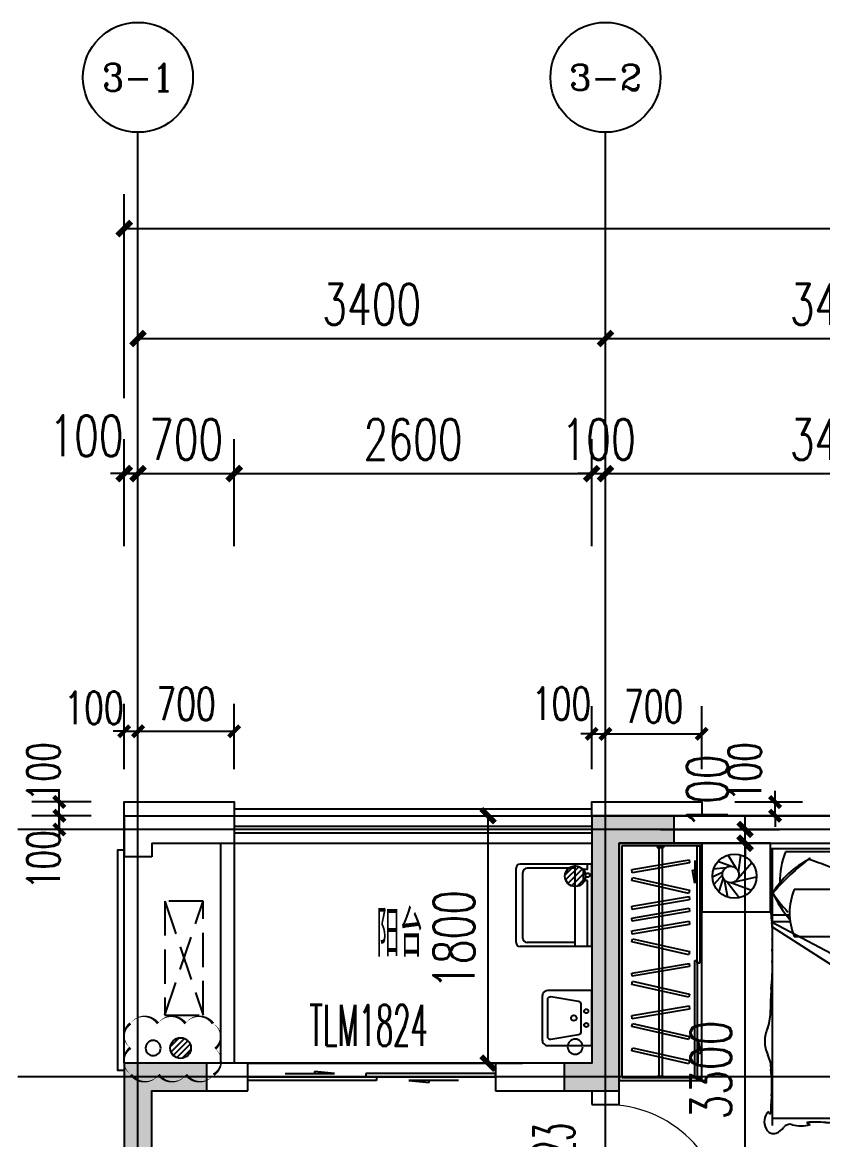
# Model space of a CAD drawing. Extents: x -129588 to 17450, y 1144 to 109436.
# Drawn here: x -44955 to -39134, y 34342 to 42469 of the extents above; entities that cross this region are included whole.
import ezdxf
from ezdxf.enums import TextEntityAlignment as Align

# ---------------------------------------------------------------- set-up
doc = ezdxf.new("R2010")
doc.units = 0
doc.header["$LTSCALE"] = 1000
doc.header["$MEASUREMENT"] = 0
doc.linetypes.add('DASH', pattern=[0.35, 0.25, -0.1])
for name, color, linetype, plot in [('_S-PS(排水管)', 255, 'Continuous', False), ('A-area(算全面积)', 21, 'Continuous', False), ('A-area(算半面积)', 23, 'Continuous', False), ('A-FUR', 8, 'Continuous', False), ('Q20160530修改', 20, 'Continuous', False)]:
    doc.layers.add(name, color=color, linetype=linetype, plot=plot)
for name, color, linetype in [('_S-空调立管', 7, 'Continuous'), ('A-Lvtry', 5, 'Continuous'), ('A-外装饰线脚', 7, 'Continuous'), ('A-空调室外机', 5, 'DASH'), ('A-第三道尺寸线', 105, 'Continuous'), ('A-线脚看线', 9, 'Continuous'), ('AE-FLOR', 151, 'Continuous'), ('AXIS', 3, 'Continuous'), ('AXIS_TEXT', 7, 'Continuous'), ('DOTE', 16, 'Continuous'), ('NL', 5, 'Continuous'), ('PUB_HATCH', 8, 'Continuous'), ('PUB_TEXT', 7, 'Continuous'), ('WALL', 2, 'Continuous'), ('WINDOW', 4, 'Continuous'), ('WINDOW_TEXT', 7, 'Continuous'), ('剪力墙', 6, 'Continuous'), ('栏杆', 142, 'Continuous')]:
    doc.layers.add(name, color=color, linetype=linetype)
doc.layers.add('A-第四道尺寸线(线脚尺寸)', color=105, linetype='Continuous', lineweight=5)
doc.styles.add('_TCH_AXIS', font='COMPLEX', dxfattribs={"bigfont": 'GBCBIG'})
doc.styles.add('_TCH_DIM_T3', font='SIMPLEX.shx', dxfattribs={"width": 0.705882, "bigfont": 'GBCBIG.shx'})
doc.styles.add('_TCH_WINDOW', font='SIMPLEX.shx', dxfattribs={"width": 0.7, "height": 3.5, "bigfont": 'GBCBIG.shx'})
doc.styles.add('COMPLEX', font='COMPLEX')
doc.styles.get("Standard").update_dxf_attribs({"font": 'gbenor.shx', "width": 0.7, "bigfont": 'gbcbig.shx'})
doc.dimstyles.new('_TCH_ARCH&&100', dxfattribs={"dimtxt": 297.5, "dimasz": 100, "dimexe": 250, "dimexo": 300, "dimgap": 100, "dimtad": 1, "dimdec": 0, "dimzin": 0, "dimdsep": 46, "dimtxsty": '_TCH_DIM_T3', "dimblk": 'ARCHTICK', "dimcen": 0.09, "dimclrt": 7, "dimazin": 2, "dimtfac": 1, "dimtdec": 0, "dimtix": 1, "dimtmove": 2, "dimatfit": 3, "dimfxl": 0, "dimtolj": 1, "dimtzin": 0, "dimarcsym": 0})
doc.dimstyles.new('_TCH_ARCH&&80', dxfattribs={"dimtxt": 238, "dimasz": 80, "dimexe": 200, "dimexo": 240, "dimgap": 80, "dimtad": 1, "dimdec": 0, "dimzin": 0, "dimdsep": 46, "dimtxsty": '_TCH_DIM_T3', "dimblk": 'ARCHTICK', "dimcen": 0.09, "dimclrt": 7, "dimazin": 2, "dimtfac": 1, "dimtdec": 0, "dimtix": 1, "dimtmove": 2, "dimatfit": 3, "dimfxl": 0, "dimtolj": 1, "dimtzin": 0, "dimarcsym": 0})

# ---------------------------------------------------------------- blocks, each defined once
blk = doc.blocks.new('jgjlq030328')
at = {"layer": 'PUB_HATCH'}
for points in [[(-286535, 28811.9), (-286535, 29011.9), (-287135, 29011.9), (-287135, 27211.9), (-287335, 27211.9), (-287335, 27011.9), (-286935, 27011.9), (-286935, 28811.9)], [(-289935, 27211.9), (-290535, 27211.9), (-290535, 24561.9), (-290335, 24561.9), (-290335, 27011.9), (-289935, 27011.9)]]:
    blk.add_hatch(color=256, dxfattribs=at).paths.add_polyline_path(points)
at = {"layer": '剪力墙'}
for points in [[(-286535, 28811.9), (-286535, 29011.9), (-287135, 29011.9), (-287135, 27211.9), (-287335, 27211.9), (-287335, 27011.9), (-286935, 27011.9), (-286935, 28811.9)], [(-289935, 27211.9), (-290535, 27211.9), (-290535, 24561.9), (-290335, 24561.9), (-290335, 27011.9), (-289935, 27011.9)]]:
    blk.add_lwpolyline(points, close=True, dxfattribs=at)
blk.add_lwpolyline([(-287135, 27011.9), (-287135, 27011.9)], dxfattribs=at)
blk = doc.blocks.new('zhouxianssceng0329')
at = {"layer": 'DOTE'}
for p, q in [((-44113.7, 132089.9), (-44113.7, 156469.4)), ((-40713.7, 132089.9), (-40713.7, 156469.4)), ((-33913.7, 155398.2), (-44988.6, 155398.2)), ((-33913.7, 153598.2), (-44988.6, 153598.2))]:
    blk.add_line(p, q, dxfattribs=at)
blk = doc.blocks.new('ktswaj')
at = {"linetype": 'DASH'}
blk.add_lwpolyline([(15990.1, 179082.6), (15990.1, 178253.3), (16268.4, 178253.3), (16268.4, 179082.6)], close=True, dxfattribs=at)
for points in [[(15990.1, 179082.6), (16268.4, 178253.3)], [(15990.1, 178253.3), (16268.4, 179082.6)]]:
    blk.add_lwpolyline(points, dxfattribs=at)
blk = doc.blocks.new('床-次')
for p, q in [((0, 1250), (-500, 1250)), ((-500, 1250), (-500, 750)), ((0, 750), (0, 1250)), ((-230.3, 1099.5), (-298, 1160.7)), ((-211.2, 1097.1), (-246.7, 1171.4)), ((-179.1, 1074.2), (-189.7, 1163.7)), ((-281.6, 1064.1), (-395.4, 976.5)), ((-264.8, 1087), (-391.3, 1061.6)), ((-251.5, 1094.8), (-351.2, 1125.9)), ((-168.5, 1032.8), (-133.7, 1131.8)), ((-287.6, 1032.1), (-341.4, 888.3)), ((-279.8, 1009.2), (-244.4, 851.5)), ((-253.8, 985.3), (-140.1, 886)), ((-212.8, 981.5), (-86.3, 964.7)), ((-185.3, 997.5), (-85.7, 1056.5)), ((-40, 738.5), (-2054.4, 738.5)), ((-40, 738.5), (-2054.4, 738.5)), ((-1999.7, 738.5), (-1999.7, -801.2)), ((-608.2, 738.5), (-1552.4, -732.5)), ((-575.1, 738.5), (-1363.6, -758.2)), ((-570.6, 738.5), (-570.6, 606)), ((-519.8, 738.5), (-519.8, 615.5)), ((-500, 750), (0, 750)), ((-40, -750), (-40, 750)), ((-40, 750), (0, 750)), ((0, 750), (0, -750)), ((-678.3, 577.3), (-678.3, -578.2)), ((-336.3, -578.2), (-336.3, 577.3)), ((-63, -675.7), (-63, 640.9)), ((-570.6, -590.9), (-570.6, -758.2)), ((-519.8, -600.4), (-519.8, -758.2)), ((-473.4, -610.8), (-473.4, -675.7)), ((-40, -711.5), (-2054.4, -711.5)), ((-40, -715.5), (-2054.4, -715.5)), ((0, -750), (-500, -750)), ((-500, -750), (-500, -1250)), ((0, -750), (-40, -750)), ((0, -1250), (0, -750)), ((-251.5, -905.2), (-351.2, -874.1)), ((-230.3, -900.5), (-298, -839.3)), ((-211.2, -902.9), (-246.7, -828.6)), ((-179.1, -925.8), (-189.7, -836.3)), ((-168.5, -967.2), (-133.7, -868.2)), ((-281.6, -935.9), (-395.4, -1023.5)), ((-264.8, -913), (-391.3, -938.4)), ((-287.6, -967.9), (-341.4, -1111.7)), ((-185.3, -1002.5), (-85.7, -943.5)), ((-279.8, -990.8), (-244.4, -1148.5)), ((-253.8, -1014.7), (-140.1, -1114)), ((-212.8, -1018.5), (-86.3, -1035.3)), ((-500, -1250), (0, -1250))]:
    blk.add_line(p, q)
for centre, radius in [((-239.3, 1011.5), 160), ((-228.1, 1039.5), 60), ((-239.3, -988.5), 160), ((-228.1, -960.5), 60)]:
    blk.add_circle(centre, radius)
for centre, radius, start, end in [((-2050.6, 726), 61.8, 114.65516, 197.05817), ((-2025.4, 689.2), 106, 45.78413, 118.72126), ((-1950.6, 749.2), 16, 93.39574, 183.44183), ((-1965.7, -466.9), 1215.2, 83.96781, 90.04075), ((-1770.2, 1899.8), 1160.2, 266.64954, 276.11997), ((-1636.1, 955.2), 209.3, 267.15615, 297.45765), ((-1447.1, 581), 209.9, 87.96316, 116.12762), ((-1430.8, 599), 192, 63.04698, 92.64916), ((-1225.8, 1105.3), 355.3, 250.60635, 272.32801), ((-1221.3, -1525.3), 2275.6, 85.96877, 89.74947), ((-909.2, 2045.3), 1309.4, 263.33019, 272.35813), ((-778.2, -773.7), 1512.6, 87.0776, 92.9224), ((-655.9, 1541.2), 805.5, 266.782, 275.59148), ((-480.7, 163.8), 583.8, 86.03666, 99.53314), ((-58.4, 47), 749.3, 113.83469, 131.46224), ((532.5, -530), 1548.8, 124.57489, 131.88808), ((-774.9, -20652.4), 21401.2, 88.49238, 89.10433), ((-1546.8, -636.7), 1810.6, 37.31306, 49.42063), ((-689.8, 185.7), 637.9, 26.40883, 59.00025), ((-160, -2198.1), 2939.9, 87.66163, 91.01156), ((-1983, 763.6), 138.4, 203.70607, 231.95597), ((-2098.3, 610.2), 53.6, 340.23108, 55.86441), ((-268.2, 142.5), 539, 67.62117, 92.10241), ((-1819.9, 531), 236, 164.99871, 197.18078), ((-507.3, 161.9), 449.1, 67.62117, 112.37883), ((-2002.9, 452.2), 43.4, 129.07345, 167.94605), ((-2962.5, 430.3), 933.9, 354.95264, 3.41649), ((-2185.6, 1136.9), 2172.2, 328.3558, 342.10444), ((5743.4, 272.5), 7776, 179.44258, 181.07566), ((-1219.9, 79.3), 812.7, 176.67233, 181.72422), ((-9950.5, -199.5), 7922.3, 358.6733, 1.8401), ((-7673.2, -3224.4), 8087.9, 20.45865, 24.04845), ((-2329.2, -362.3), 299.6, 341.30518, 356.04213), ((-1523.8, 732.7), 1810.6, 309.96455, 322.68694), ((-666.8, -113.7), 637.9, 300.99975, 333.59117), ((-1819.9, -528), 236, 162.81922, 195.00129), ((-2098.3, -607.2), 53.6, 304.13559, 19.76892), ((-507.3, -162.9), 449.1, 247.62117, 292.37883), ((-35.4, 25), 749.3, 237.46377, 246.16531), ((555.5, 626), 1548.8, 231.63721, 235.42511), ((-2050.6, -723), 61.8, 162.94183, 245.34484), ((-1983, -760.6), 138.4, 128.04403, 156.29393), ((-268.2, -177.3), 539, 247.62117, 292.37883), ((-2025.4, -686.2), 106, 241.27874, 314.21587), ((-1950.6, -746.2), 16, 176.55817, 266.60426), ((-1965.7, 469.9), 1215.2, 269.95925, 276.03219), ((-1770.2, -1896.8), 1160.2, 83.88003, 93.35046), ((-1636.1, -952.2), 209.3, 62.54235, 92.84385), ((-1447.1, -578), 209.9, 243.87238, 272.03684), ((-1430.8, -596), 192, 267.35084, 296.95302), ((-1225.8, -1102.3), 355.3, 87.67199, 109.39365), ((-1221.3, 1528.3), 2275.6, 270.25053, 274.03123), ((-909.2, -2042.3), 1309.4, 87.64187, 96.66981), ((-778.2, 776.7), 1512.6, 267.0776, 272.9224), ((-655.9, -1538.2), 805.5, 84.40852, 93.218), ((-480.7, -160.8), 583.8, 260.46686, 273.96334), ((-774.9, 20655.4), 21401.2, 270.89567, 271.50762), ((-160, 2201.1), 2939.9, 268.98844, 272.33837)]:
    blk.add_arc(centre, radius, start, end)
at = {"text_generation_flag": 4, "width": 0.8, "flags": 9}
for tag, p in [('XSIZE', (-239.3, 1011.5)), ('YSIZE', (-239.3, 1011.5)), ('XSIZE', (-239.3, -988.5)), ('YSIZE', (-239.3, -988.5))]:
    blk.add_attdef(tag, p, '', height=0.5, rotation=180, dxfattribs=at)
blk = doc.blocks.new('u5g')
at = {"color": 8, "linetype": 'DASH', "ltscale": 20}
for p, q in [((10502.8, 151826.4), (10512.8, 151826.4)), ((10512.8, 151826.4), (10512.8, 151776.4)), ((12187.8, 151826.4), (12177.7, 151826.4)), ((12177.7, 151826.4), (12177.7, 151776.4)), ((10502.8, 151776.4), (10512.8, 151776.4)), ((12177.7, 151813.9), (10512.8, 151813.9)), ((12177.7, 151788.9), (10512.8, 151788.9)), ((12187.8, 151776.4), (12177.7, 151776.4))]:
    blk.add_line(p, q, dxfattribs=at)
at = {"color": 8, "ltscale": 20}
for p, q in [((10607.7, 151503.4), (10772.9, 151503.4)), ((10772.9, 151503.4), (10677.8, 151484.5)), ((10677.8, 151484.5), (10677.8, 151503.4)), ((11917.6, 151531.4), (12012.7, 151550.3)), ((12082.8, 151531.4), (11917.6, 151531.4)), ((12012.7, 151550.3), (12012.7, 151531.4))]:
    blk.add_line(p, q, dxfattribs=at)
at = {"linetype": 'DASH', "ltscale": 20}
for points in [[(12207.8, 152126.4), (10482.8, 152126.4), (10482.8, 151476.4), (12207.8, 151476.4)], [(10502.8, 151531.4), (11355.3, 151531.4), (11355.3, 151511.4), (10502.8, 151511.4)], [(11335.3, 151511.4), (12187.8, 151511.4), (12187.8, 151491.4), (11335.3, 151491.4)]]:
    blk.add_lwpolyline(points, close=True, dxfattribs=at)
blk.add_lwpolyline([(12187.8, 151476.4), (12187.8, 152106.4), (10502.8, 152106.4), (10502.8, 151476.4)], dxfattribs=at)
at = {"color": 8, "linetype": 'DASH', "ltscale": 20}
for points in [[(10603.3, 151578.7), (10696.8, 152026.6), (10719.8, 152021.8), (10626.3, 151573.9)], [(10780.1, 151578.7), (10873.6, 152026.6), (10896.6, 152021.8), (10803.1, 151573.9)], [(11001.3, 151572.3), (10930.5, 152024.3), (10953.7, 152028), (11024.5, 151576)], [(11087.5, 151578.7), (11181, 152026.6), (11204, 152021.8), (11110.4, 151573.9)], [(11310.5, 151572.3), (11239.7, 152024.3), (11262.9, 152028), (11333.7, 151576)], [(11396.6, 151578.7), (11490.1, 152026.6), (11513.1, 152021.8), (11419.6, 151573.9)], [(11617.8, 151572.3), (11547, 152024.3), (11570.2, 152028), (11641, 151576)], [(11711, 151572.3), (11640.2, 152024.3), (11663.4, 152028), (11734.2, 151576)], [(11796.6, 151572.3), (11725.8, 152024.3), (11749, 152028), (11819.8, 151576)], [(11842.7, 151578.7), (11936.3, 152026.6), (11959.3, 152021.8), (11865.7, 151573.9)], [(12064, 151572.3), (11993.2, 152024.3), (12016.4, 152028), (12087.2, 151576)]]:
    blk.add_lwpolyline(points, close=True, dxfattribs=at)
blk = doc.blocks.new('__附着_A10-SGT-95户型_TEN24QEP_设计区$0$A-Toilet-9')
for p, q in [((-300, 0), (-300, 520)), ((-270, 550), (270, 550)), ((-240, 500), (240, 500)), ((300, 0), (300, 520)), ((-270, 120), (-270, 470)), ((270, 120), (270, 470)), ((-300, 120), (300, 120)), ((-300, 30), (180, 30)), ((-300, 0), (300, 0)), ((180, 60), (260, 60)), ((180, 30), (180, 60)), ((260, 30), (260, 60)), ((260, 30), (300, 30))]:
    blk.add_line(p, q)
blk.add_circle((220, 30), 15)
for centre, start, end in [((-270, 520), 90, 180), ((-240, 470), 90, 180), ((240, 470), 0, 90), ((270, 520), 0, 90)]:
    blk.add_arc(centre, 30, start, end)
blk = doc.blocks.new('__附着_A10-SGT-95户型_TEN24QEP_设计区$0$A-Kitchen-9')
at = {"ltscale": 0.6}
blk.add_line((400, -320), (400, 0), dxfattribs=at)
blk.add_lwpolyline([(400, 0), (0, 0), (0, -320, 0.414214), (40, -360), (360, -360, 0.414214), (400, -320)], format="xyb", dxfattribs=at)
blk.add_lwpolyline([(400, 0), (0, 0), (0, -320, 0.414214), (40, -360), (360, -360, 0.414214), (400, -320)], format="xyb", dxfattribs=at)
blk.add_lwpolyline([(322.8, -96.7), (356.1, -296.7, -0.463455), (336.4, -320), (63.6, -320, -0.463455), (43.9, -296.7), (77.2, -96.7, -0.366629), (96.9, -80), (303.1, -80, -0.366629)], format="xyb", close=True, dxfattribs=at)
blk.add_lwpolyline([(322.8, -96.7), (356.1, -296.7, -0.463455), (336.4, -320), (63.6, -320, -0.463455), (43.9, -296.7), (77.2, -96.7, -0.366629), (96.9, -80), (303.1, -80, -0.366629)], format="xyb", close=True, dxfattribs=at)
for centre, radius in [((150, -40), 15), ((250, -40), 15), ((200, -130), 20)]:
    blk.add_circle(centre, radius, dxfattribs=at)
blk = doc.blocks.new('$DorLib2D$00000131')
at = {"color": 0, "linetype": 'Continuous'}
for p, q in [((0.15, 0.125), (0.2319, 0.1973)), ((0.2319, 0.1973), (0.2319, 0.125)), ((-0.5, 0.125), (-0.5, 0)), ((0.0192, 0.125), (-0.5, 0.125)), ((0.0192, 0), (0.0192, 0.125)), ((0.35, 0.125), (0.15, 0.125)), ((-0.5, 0), (0.0192, 0)), ((-0.024, 0), (0.5, 0)), ((-0.024, -0.125), (-0.024, 0)), ((0.5, 0), (0.5, -0.125)), ((-0.35, -0.125), (-0.15, -0.125)), ((-0.2319, -0.1973), (-0.2319, -0.125)), ((-0.15, -0.125), (-0.2319, -0.1973)), ((0.5, -0.125), (-0.024, -0.125))]:
    blk.add_line(p, q, dxfattribs=at)
blk = doc.blocks.new('$DorLib2D$00000001')
for p, q in [((0.45, 0.975), (0.5, 0.975)), ((0.45, 0), (0.45, 0.975)), ((0.5, 0), (0.5, 0.975)), ((0.5, 0), (0.45, 0))]:
    blk.add_line(p, q)
at = {"lineweight": 13}
blk.add_arc((0.475, 0), 0.975, 91.46928, 180, dxfattribs=at)
blk = doc.blocks.new('_ArchTick')
at = {"color": 0, "linetype": 'ByBlock', "const_width": 0.4}
blk.add_lwpolyline([(-0.5, -0.5), (0.5, 0.5)], dxfattribs=at)
blk = doc.blocks.new('*D974')
at = {"layer": 'A-第三道尺寸线', "color": 0, "lineweight": -2, "transparency": 16777216}
for p, q in [((20624.5, 181434.8), (20624.5, 181534.8)), ((20009.3, 181434.8), (20874.5, 181434.8)), ((20624.5, 181334.8), (20624.5, 181434.8)), ((20009.3, 181334.8), (20874.5, 181334.8)), ((20624.5, 181334.8), (20624.5, 181234.8))]:
    blk.add_line(p, q, dxfattribs=at)
at = {"layer": 'Defpoints', "color": 0, "transparency": 16777216}
for p in [(19709.3, 181434.8), (20624.5, 181434.8), (19709.3, 181334.8)]:
    blk.add_point(p, dxfattribs=at)
at = {"layer": 'A-第三道尺寸线', "color": 0, "lineweight": -2, "transparency": 16777216, "xscale": 100, "yscale": 100, "zscale": 100}
for p, rotation in [((20624.5, 181434.8), 270), ((20624.5, 181334.8), 90)]:
    blk.add_blockref('_ArchTick', p, dxfattribs=dict(at, rotation=rotation))
at = {"layer": 'A-第三道尺寸线', "color": 7, "transparency": 16777216, "insert": (20349.5, 181709.8), "char_height": 297.5, "attachment_point": 5, "rotation": 90, "style": '_TCH_DIM_T3'}
blk.add_mtext('\\A1;100', dxfattribs=at)
blk = doc.blocks.new('*D975')
at = {"layer": 'A-第三道尺寸线', "color": 0, "lineweight": -2, "transparency": 16777216}
for p, q in [((20009.3, 181334.8), (20874.5, 181334.8)), ((20624.5, 178034.8), (20624.5, 181334.8)), ((20009.3, 178034.8), (20874.5, 178034.8))]:
    blk.add_line(p, q, dxfattribs=at)
at = {"layer": 'Defpoints', "color": 0, "transparency": 16777216}
for p in [(19709.3, 181334.8), (20624.5, 181334.8), (19709.3, 178034.8)]:
    blk.add_point(p, dxfattribs=at)
at = {"layer": 'A-第三道尺寸线', "color": 0, "lineweight": -2, "transparency": 16777216, "xscale": 100, "yscale": 100, "zscale": 100}
for p, rotation in [((20624.5, 181334.8), 90), ((20624.5, 178034.8), 270)]:
    blk.add_blockref('_ArchTick', p, dxfattribs=dict(at, rotation=rotation))
at = {"layer": 'A-第三道尺寸线', "color": 7, "transparency": 16777216, "insert": (20375.8, 179684.8), "char_height": 297.5, "attachment_point": 5, "rotation": 90, "style": '_TCH_DIM_T3'}
blk.add_mtext('\\A1;3300', dxfattribs=at)
blk = doc.blocks.new('*D985')
at = {"layer": 'A-第三道尺寸线', "color": 0, "lineweight": -2, "transparency": 16777216}
for p, q in [((18509.3, 181534.8), (19005.7, 181534.8)), ((18755.7, 179734.8), (18755.7, 181534.8)), ((18509.3, 179734.8), (19005.7, 179734.8))]:
    blk.add_line(p, q, dxfattribs=at)
at = {"layer": 'Defpoints', "color": 0, "transparency": 16777216}
for p in [(18209.3, 181534.8), (18755.7, 181534.8), (18209.3, 179734.8)]:
    blk.add_point(p, dxfattribs=at)
at = {"layer": 'A-第三道尺寸线', "color": 0, "lineweight": -2, "transparency": 16777216, "xscale": 100, "yscale": 100, "zscale": 100}
for p, rotation in [((18755.7, 181534.8), 90), ((18755.7, 179734.8), 270)]:
    blk.add_blockref('_ArchTick', p, dxfattribs=dict(at, rotation=rotation))
at = {"layer": 'A-第三道尺寸线', "color": 7, "transparency": 16777216, "insert": (18507, 180634.8), "char_height": 297.5, "attachment_point": 5, "rotation": 90, "style": '_TCH_DIM_T3'}
blk.add_mtext('\\A1;1800', dxfattribs=at)
blk = doc.blocks.new('ssxianjiao0329')
at = {"layer": 'A-外装饰线脚'}
for points in [[(-44213.7, 155498.2), (-44213.7, 155598.2), (-43413.7, 155598.2), (-43413.7, 155498.2)], [(-40813.7, 155498.2), (-40813.7, 155598.2), (-40013.7, 155598.2), (-40013.7, 155498.2)]]:
    blk.add_lwpolyline(points, dxfattribs=at)
at = {"layer": 'A-线脚看线'}
for points in [[(-43413.7, 155548.2), (-40813.7, 155548.2)], [(-44213.7, 155248.2), (-44263.7, 155248.2), (-44263.7, 153648.2), (-44213.7, 153648.2)]]:
    blk.add_lwpolyline(points, dxfattribs=at)
blk = doc.blocks.new('*D1652')
at = {"layer": 'A-第四道尺寸线(线脚尺寸)', "color": 0, "lineweight": -2, "transparency": 16777216}
for p, q in [((-44213.7, 37038.2), (-44213.7, 37512.8)), ((-44113.7, 37038.2), (-44113.7, 37512.8)), ((-44213.7, 37312.8), (-44293.7, 37312.8)), ((-44213.7, 37312.8), (-44113.7, 37312.8)), ((-44113.7, 37312.8), (-44033.7, 37312.8))]:
    blk.add_line(p, q, dxfattribs=at)
at = {"layer": 'Defpoints', "color": 0, "transparency": 16777216}
for p in [(-44113.7, 37312.8), (-44213.7, 36798.2), (-44113.7, 36798.2)]:
    blk.add_point(p, dxfattribs=at)
at = {"layer": 'A-第四道尺寸线(线脚尺寸)', "color": 0, "lineweight": -2, "transparency": 16777216, "xscale": 80, "yscale": 80, "zscale": 80}
blk.add_blockref('_ArchTick', (-44213.7, 37312.8), dxfattribs=at)
at = {"layer": 'A-第四道尺寸线(线脚尺寸)', "color": 0, "lineweight": -2, "transparency": 16777216, "xscale": 80, "yscale": 80, "zscale": 80, "rotation": 180}
blk.add_blockref('_ArchTick', (-44113.7, 37312.8), dxfattribs=at)
at = {"layer": 'A-第四道尺寸线(线脚尺寸)', "color": 7, "transparency": 16777216, "insert": (-44433.7, 37482.9), "char_height": 238, "attachment_point": 5, "style": '_TCH_DIM_T3'}
blk.add_mtext('\\A1;100', dxfattribs=at)
blk = doc.blocks.new('*D1653')
at = {"layer": 'A-第四道尺寸线(线脚尺寸)', "color": 0, "lineweight": -2, "transparency": 16777216}
for p, q in [((-44113.7, 37038.2), (-44113.7, 37512.8)), ((-43413.7, 37038.2), (-43413.7, 37512.8)), ((-44113.7, 37312.8), (-43413.7, 37312.8))]:
    blk.add_line(p, q, dxfattribs=at)
at = {"layer": 'Defpoints', "color": 0, "transparency": 16777216}
for p in [(-43413.7, 37312.8), (-44113.7, 36798.2), (-43413.7, 36798.2)]:
    blk.add_point(p, dxfattribs=at)
at = {"layer": 'A-第四道尺寸线(线脚尺寸)', "color": 0, "lineweight": -2, "transparency": 16777216, "xscale": 80, "yscale": 80, "zscale": 80, "rotation": 180}
blk.add_blockref('_ArchTick', (-44113.7, 37312.8), dxfattribs=at)
at = {"layer": 'A-第四道尺寸线(线脚尺寸)', "color": 0, "lineweight": -2, "transparency": 16777216, "xscale": 80, "yscale": 80, "zscale": 80}
blk.add_blockref('_ArchTick', (-43413.7, 37312.8), dxfattribs=at)
at = {"layer": 'A-第四道尺寸线(线脚尺寸)', "color": 7, "transparency": 16777216, "insert": (-43763.7, 37511.8), "char_height": 238, "attachment_point": 5, "style": '_TCH_DIM_T3'}
blk.add_mtext('\\A1;700', dxfattribs=at)
blk = doc.blocks.new('*D1654')
at = {"layer": 'A-第四道尺寸线(线脚尺寸)', "color": 0, "lineweight": -2, "transparency": 16777216}
for p, q in [((-44686, 36798.2), (-44686, 36878.2)), ((-44453.7, 36798.2), (-44886, 36798.2)), ((-44686, 36698.2), (-44686, 36798.2)), ((-44453.7, 36698.2), (-44886, 36698.2)), ((-44686, 36698.2), (-44686, 36618.2))]:
    blk.add_line(p, q, dxfattribs=at)
at = {"layer": 'Defpoints', "color": 0, "transparency": 16777216}
for p in [(-44686, 36798.2), (-44213.7, 36798.2), (-44213.7, 36698.2)]:
    blk.add_point(p, dxfattribs=at)
at = {"layer": 'A-第四道尺寸线(线脚尺寸)', "color": 0, "lineweight": -2, "transparency": 16777216, "xscale": 80, "yscale": 80, "zscale": 80}
for p, rotation in [((-44686, 36798.2), 270), ((-44686, 36698.2), 90)]:
    blk.add_blockref('_ArchTick', p, dxfattribs=dict(at, rotation=rotation))
at = {"layer": 'A-第四道尺寸线(线脚尺寸)', "color": 7, "transparency": 16777216, "insert": (-44801.9, 37018.2), "char_height": 238, "attachment_point": 5, "rotation": 90, "style": '_TCH_DIM_T3'}
blk.add_mtext('\\A1;100', dxfattribs=at)
blk = doc.blocks.new('*D1655')
at = {"layer": 'A-第四道尺寸线(线脚尺寸)', "color": 0, "lineweight": -2, "transparency": 16777216}
for p, q in [((-44686, 36698.2), (-44686, 36778.2)), ((-44453.7, 36698.2), (-44886, 36698.2)), ((-44686, 36598.2), (-44686, 36698.2)), ((-44453.7, 36598.2), (-44886, 36598.2)), ((-44686, 36598.2), (-44686, 36518.2))]:
    blk.add_line(p, q, dxfattribs=at)
at = {"layer": 'Defpoints', "color": 0, "transparency": 16777216}
for p in [(-44686, 36698.2), (-44213.7, 36698.2), (-44213.7, 36598.2)]:
    blk.add_point(p, dxfattribs=at)
at = {"layer": 'A-第四道尺寸线(线脚尺寸)', "color": 0, "lineweight": -2, "transparency": 16777216, "xscale": 80, "yscale": 80, "zscale": 80}
for p, rotation in [((-44686, 36698.2), 270), ((-44686, 36598.2), 90)]:
    blk.add_blockref('_ArchTick', p, dxfattribs=dict(at, rotation=rotation))
at = {"layer": 'A-第四道尺寸线(线脚尺寸)', "color": 7, "transparency": 16777216, "insert": (-44801.9, 36378.2), "char_height": 238, "attachment_point": 5, "rotation": 90, "style": '_TCH_DIM_T3'}
blk.add_mtext('\\A1;100', dxfattribs=at)
blk = doc.blocks.new('*D1656')
at = {"layer": 'A-第四道尺寸线(线脚尺寸)', "color": 0, "lineweight": -2, "transparency": 16777216}
for p, q in [((-40813.7, 37038.2), (-40813.7, 37494.1)), ((-40713.7, 37038.2), (-40713.7, 37494.1)), ((-40813.7, 37294.1), (-40893.7, 37294.1)), ((-40813.7, 37294.1), (-40713.7, 37294.1)), ((-40713.7, 37294.1), (-40633.7, 37294.1))]:
    blk.add_line(p, q, dxfattribs=at)
at = {"layer": 'Defpoints', "color": 0, "transparency": 16777216}
for p in [(-40713.7, 37294.1), (-40813.7, 36798.2), (-40713.7, 36798.2)]:
    blk.add_point(p, dxfattribs=at)
at = {"layer": 'A-第四道尺寸线(线脚尺寸)', "color": 0, "lineweight": -2, "transparency": 16777216, "xscale": 80, "yscale": 80, "zscale": 80}
blk.add_blockref('_ArchTick', (-40813.7, 37294.1), dxfattribs=at)
at = {"layer": 'A-第四道尺寸线(线脚尺寸)', "color": 0, "lineweight": -2, "transparency": 16777216, "xscale": 80, "yscale": 80, "zscale": 80, "rotation": 180}
blk.add_blockref('_ArchTick', (-40713.7, 37294.1), dxfattribs=at)
at = {"layer": 'A-第四道尺寸线(线脚尺寸)', "color": 7, "transparency": 16777216, "insert": (-41033.7, 37514.1), "char_height": 238, "attachment_point": 5, "style": '_TCH_DIM_T3'}
blk.add_mtext('\\A1;100', dxfattribs=at)
blk = doc.blocks.new('*D1657')
at = {"layer": 'A-第四道尺寸线(线脚尺寸)', "color": 0, "lineweight": -2, "transparency": 16777216}
for p, q in [((-40713.7, 37038.2), (-40713.7, 37494.1)), ((-40013.7, 37038.2), (-40013.7, 37494.1)), ((-40713.7, 37294.1), (-40013.7, 37294.1))]:
    blk.add_line(p, q, dxfattribs=at)
at = {"layer": 'Defpoints', "color": 0, "transparency": 16777216}
for p in [(-40013.7, 37294.1), (-40713.7, 36798.2), (-40013.7, 36798.2)]:
    blk.add_point(p, dxfattribs=at)
at = {"layer": 'A-第四道尺寸线(线脚尺寸)', "color": 0, "lineweight": -2, "transparency": 16777216, "xscale": 80, "yscale": 80, "zscale": 80, "rotation": 180}
blk.add_blockref('_ArchTick', (-40713.7, 37294.1), dxfattribs=at)
at = {"layer": 'A-第四道尺寸线(线脚尺寸)', "color": 0, "lineweight": -2, "transparency": 16777216, "xscale": 80, "yscale": 80, "zscale": 80}
blk.add_blockref('_ArchTick', (-40013.7, 37294.1), dxfattribs=at)
at = {"layer": 'A-第四道尺寸线(线脚尺寸)', "color": 7, "transparency": 16777216, "insert": (-40363.7, 37493.1), "char_height": 238, "attachment_point": 5, "style": '_TCH_DIM_T3'}
blk.add_mtext('\\A1;700', dxfattribs=at)
blk = doc.blocks.new('*D1658')
at = {"layer": 'A-第四道尺寸线(线脚尺寸)', "color": 0, "lineweight": -2, "transparency": 16777216}
for p, q in [((-39480.6, 36798.2), (-39480.6, 36878.2)), ((-39773.7, 36798.2), (-39280.6, 36798.2)), ((-39480.6, 36698.2), (-39480.6, 36798.2)), ((-39773.7, 36698.2), (-39280.6, 36698.2)), ((-39480.6, 36698.2), (-39480.6, 36618.2))]:
    blk.add_line(p, q, dxfattribs=at)
at = {"layer": 'Defpoints', "color": 0, "transparency": 16777216}
for p in [(-40013.7, 36798.2), (-39480.6, 36798.2), (-40013.7, 36698.2)]:
    blk.add_point(p, dxfattribs=at)
at = {"layer": 'A-第四道尺寸线(线脚尺寸)', "color": 0, "lineweight": -2, "transparency": 16777216, "xscale": 80, "yscale": 80, "zscale": 80}
for p, rotation in [((-39480.6, 36798.2), 270), ((-39480.6, 36698.2), 90)]:
    blk.add_blockref('_ArchTick', p, dxfattribs=dict(at, rotation=rotation))
at = {"layer": 'A-第四道尺寸线(线脚尺寸)', "color": 7, "transparency": 16777216, "insert": (-39700.6, 37018.2), "char_height": 238, "attachment_point": 5, "rotation": 90, "style": '_TCH_DIM_T3'}
blk.add_mtext('\\A1;100', dxfattribs=at)
blk = doc.blocks.new('_LV13')
at = {"color": 0}
for p, q in [((-0.071, 0.495), (-0.495, 0.071)), ((0.183, 0.465), (-0.465, -0.183)), ((0.354, 0.354), (-0.354, -0.354)), ((0.465, 0.183), (-0.183, -0.465)), ((0.495, -0.071), (0.071, -0.495))]:
    blk.add_line(p, q, dxfattribs=at)
blk.add_circle((0, 0), 0.5)
blk = doc.blocks.new('1huxingshui0505')
at = {"layer": '_S-PS(排水管)'}
blk.add_lwpolyline([(-180814.1, 100440.3, 1), (-180924.1, 100440.3, 1)], format="xyb", close=True, dxfattribs=at)
at = {"layer": '_S-空调立管'}
blk.add_lwpolyline([(-183884.1, 100430.3, 1), (-183994.1, 100430.3, 1)], format="xyb", close=True, dxfattribs=at)
at = {"layer": 'NL', "ltscale": 0.5, "extrusion": (0, 0, -1), "xscale": -150, "yscale": 150, "zscale": -150}
for p in [(180869.1, 101680.3), (183739.1, 100430.3)]:
    blk.add_blockref('_LV13', p, dxfattribs=at)
blk = doc.blocks.new('*D637')
at = {"layer": 'A-第三道尺寸线', "color": 0, "lineweight": -2, "transparency": 16777216}
for p, q in [((-44213.7, 38659.4), (-44213.7, 39436.6)), ((-44113.7, 38659.4), (-44113.7, 39436.6)), ((-44213.7, 39186.6), (-44313.7, 39186.6)), ((-44213.7, 39186.6), (-44113.7, 39186.6)), ((-44113.7, 39186.6), (-44013.7, 39186.6))]:
    blk.add_line(p, q, dxfattribs=at)
at = {"layer": 'Defpoints', "color": 0, "transparency": 16777216}
for p in [(-44113.7, 39186.6), (-44213.7, 38359.4), (-44113.7, 38359.4)]:
    blk.add_point(p, dxfattribs=at)
at = {"layer": 'A-第三道尺寸线', "color": 0, "lineweight": -2, "transparency": 16777216, "xscale": 100, "yscale": 100, "zscale": 100}
blk.add_blockref('_ArchTick', (-44213.7, 39186.6), dxfattribs=at)
at = {"layer": 'A-第三道尺寸线', "color": 0, "lineweight": -2, "transparency": 16777216, "xscale": 100, "yscale": 100, "zscale": 100, "rotation": 180}
blk.add_blockref('_ArchTick', (-44113.7, 39186.6), dxfattribs=at)
at = {"layer": 'A-第三道尺寸线', "color": 7, "transparency": 16777216, "insert": (-44488.7, 39461.6), "char_height": 297.5, "attachment_point": 5, "style": '_TCH_DIM_T3'}
blk.add_mtext('\\A1;100', dxfattribs=at)
blk = doc.blocks.new('*D638')
at = {"layer": 'A-第三道尺寸线', "color": 0, "lineweight": -2, "transparency": 16777216}
for p, q in [((-44113.7, 38659.4), (-44113.7, 39436.6)), ((-43413.7, 38659.4), (-43413.7, 39436.6)), ((-44113.7, 39186.6), (-44213.7, 39186.6)), ((-44113.7, 39186.6), (-43413.7, 39186.6)), ((-43413.7, 39186.6), (-43313.7, 39186.6))]:
    blk.add_line(p, q, dxfattribs=at)
at = {"layer": 'Defpoints', "color": 0, "transparency": 16777216}
for p in [(-43413.7, 39186.6), (-44113.7, 38359.4), (-43413.7, 38359.4)]:
    blk.add_point(p, dxfattribs=at)
at = {"layer": 'A-第三道尺寸线', "color": 0, "lineweight": -2, "transparency": 16777216, "xscale": 100, "yscale": 100, "zscale": 100}
blk.add_blockref('_ArchTick', (-44113.7, 39186.6), dxfattribs=at)
at = {"layer": 'A-第三道尺寸线', "color": 0, "lineweight": -2, "transparency": 16777216, "xscale": 100, "yscale": 100, "zscale": 100, "rotation": 180}
blk.add_blockref('_ArchTick', (-43413.7, 39186.6), dxfattribs=at)
at = {"layer": 'A-第三道尺寸线', "color": 7, "transparency": 16777216, "insert": (-43763.7, 39435.3), "char_height": 297.5, "attachment_point": 5, "style": '_TCH_DIM_T3'}
blk.add_mtext('\\A1;700', dxfattribs=at)
blk = doc.blocks.new('*D639')
at = {"layer": 'A-第三道尺寸线', "color": 0, "lineweight": -2, "transparency": 16777216}
for p, q in [((-43413.7, 38659.4), (-43413.7, 39436.6)), ((-40813.7, 38659.4), (-40813.7, 39436.6)), ((-43413.7, 39186.6), (-40813.7, 39186.6))]:
    blk.add_line(p, q, dxfattribs=at)
at = {"layer": 'Defpoints', "color": 0, "transparency": 16777216}
for p in [(-40813.7, 39186.6), (-43413.7, 38359.4), (-40813.7, 38359.4)]:
    blk.add_point(p, dxfattribs=at)
at = {"layer": 'A-第三道尺寸线', "color": 0, "lineweight": -2, "transparency": 16777216, "xscale": 100, "yscale": 100, "zscale": 100, "rotation": 180}
blk.add_blockref('_ArchTick', (-43413.7, 39186.6), dxfattribs=at)
at = {"layer": 'A-第三道尺寸线', "color": 0, "lineweight": -2, "transparency": 16777216, "xscale": 100, "yscale": 100, "zscale": 100}
blk.add_blockref('_ArchTick', (-40813.7, 39186.6), dxfattribs=at)
at = {"layer": 'A-第三道尺寸线', "color": 7, "transparency": 16777216, "insert": (-42113.7, 39435.3), "char_height": 297.5, "attachment_point": 5, "style": '_TCH_DIM_T3'}
blk.add_mtext('\\A1;2600', dxfattribs=at)
blk = doc.blocks.new('*D640')
at = {"layer": 'A-第三道尺寸线', "color": 0, "lineweight": -2, "transparency": 16777216}
for p, q in [((-40813.7, 38659.4), (-40813.7, 39436.6)), ((-40713.7, 38659.4), (-40713.7, 39436.6)), ((-40813.7, 39186.6), (-40913.7, 39186.6)), ((-40813.7, 39186.6), (-40713.7, 39186.6)), ((-40713.7, 39186.6), (-40613.7, 39186.6))]:
    blk.add_line(p, q, dxfattribs=at)
at = {"layer": 'Defpoints', "color": 0, "transparency": 16777216}
for p in [(-40713.7, 39186.6), (-40813.7, 38359.4), (-40713.7, 38359.4)]:
    blk.add_point(p, dxfattribs=at)
at = {"layer": 'A-第三道尺寸线', "color": 0, "lineweight": -2, "transparency": 16777216, "xscale": 100, "yscale": 100, "zscale": 100}
blk.add_blockref('_ArchTick', (-40813.7, 39186.6), dxfattribs=at)
at = {"layer": 'A-第三道尺寸线', "color": 0, "lineweight": -2, "transparency": 16777216, "xscale": 100, "yscale": 100, "zscale": 100, "rotation": 180}
blk.add_blockref('_ArchTick', (-40713.7, 39186.6), dxfattribs=at)
at = {"layer": 'A-第三道尺寸线', "color": 7, "transparency": 16777216, "insert": (-40763.7, 39435.3), "char_height": 297.5, "attachment_point": 5, "style": '_TCH_DIM_T3'}
blk.add_mtext('\\A1;100', dxfattribs=at)
blk = doc.blocks.new('*D641')
at = {"layer": 'A-第三道尺寸线', "color": 0, "lineweight": -2, "transparency": 16777216}
for p, q in [((-40713.7, 38659.4), (-40713.7, 39436.6)), ((-37313.7, 38659.4), (-37313.7, 39436.6)), ((-40713.7, 39186.6), (-37313.7, 39186.6))]:
    blk.add_line(p, q, dxfattribs=at)
at = {"layer": 'Defpoints', "color": 0, "transparency": 16777216}
for p in [(-37313.7, 39186.6), (-40713.7, 38359.4), (-37313.7, 38359.4)]:
    blk.add_point(p, dxfattribs=at)
at = {"layer": 'A-第三道尺寸线', "color": 0, "lineweight": -2, "transparency": 16777216, "xscale": 100, "yscale": 100, "zscale": 100, "rotation": 180}
blk.add_blockref('_ArchTick', (-40713.7, 39186.6), dxfattribs=at)
at = {"layer": 'A-第三道尺寸线', "color": 0, "lineweight": -2, "transparency": 16777216, "xscale": 100, "yscale": 100, "zscale": 100}
blk.add_blockref('_ArchTick', (-37313.7, 39186.6), dxfattribs=at)
at = {"layer": 'A-第三道尺寸线', "color": 7, "transparency": 16777216, "insert": (-39013.7, 39435.3), "char_height": 297.5, "attachment_point": 5, "style": '_TCH_DIM_T3'}
blk.add_mtext('\\A1;3400', dxfattribs=at)
blk = doc.blocks.new('*D937')
at = {"layer": 'AXIS', "color": 0, "lineweight": -2, "transparency": 16777216}
for p, q in [((-44113.7, 37969.4), (-44113.7, 40419.4)), ((-40713.7, 37969.4), (-40713.7, 40419.4)), ((-44113.7, 40169.4), (-40713.7, 40169.4))]:
    blk.add_line(p, q, dxfattribs=at)
at = {"layer": 'Defpoints', "color": 0, "transparency": 16777216}
for p in [(-40713.7, 40169.4), (-44113.7, 37669.4), (-40713.7, 37669.4)]:
    blk.add_point(p, dxfattribs=at)
at = {"layer": 'AXIS', "color": 0, "lineweight": -2, "transparency": 16777216, "xscale": 100, "yscale": 100, "zscale": 100, "rotation": 180}
blk.add_blockref('_ArchTick', (-44113.7, 40169.4), dxfattribs=at)
at = {"layer": 'AXIS', "color": 0, "lineweight": -2, "transparency": 16777216, "xscale": 100, "yscale": 100, "zscale": 100}
blk.add_blockref('_ArchTick', (-40713.7, 40169.4), dxfattribs=at)
at = {"layer": 'AXIS', "color": 7, "transparency": 16777216, "insert": (-42413.7, 40418.1), "char_height": 297.5, "attachment_point": 5, "style": '_TCH_DIM_T3'}
blk.add_mtext('\\A1;3400', dxfattribs=at)
blk = doc.blocks.new('*D938')
at = {"layer": 'AXIS', "color": 0, "lineweight": -2, "transparency": 16777216}
for p, q in [((-40713.7, 37969.4), (-40713.7, 40419.4)), ((-37313.7, 37969.4), (-37313.7, 40419.4)), ((-40713.7, 40169.4), (-37313.7, 40169.4))]:
    blk.add_line(p, q, dxfattribs=at)
at = {"layer": 'Defpoints', "color": 0, "transparency": 16777216}
for p in [(-37313.7, 40169.4), (-40713.7, 37669.4), (-37313.7, 37669.4)]:
    blk.add_point(p, dxfattribs=at)
at = {"layer": 'AXIS', "color": 0, "lineweight": -2, "transparency": 16777216, "xscale": 100, "yscale": 100, "zscale": 100, "rotation": 180}
blk.add_blockref('_ArchTick', (-40713.7, 40169.4), dxfattribs=at)
at = {"layer": 'AXIS', "color": 0, "lineweight": -2, "transparency": 16777216, "xscale": 100, "yscale": 100, "zscale": 100}
blk.add_blockref('_ArchTick', (-37313.7, 40169.4), dxfattribs=at)
at = {"layer": 'AXIS', "color": 7, "transparency": 16777216, "insert": (-39013.7, 40418.1), "char_height": 297.5, "attachment_point": 5, "style": '_TCH_DIM_T3'}
blk.add_mtext('\\A1;3400', dxfattribs=at)
blk = doc.blocks.new('*D955')
at = {"layer": 'AXIS', "color": 0, "lineweight": -2, "transparency": 16777216}
for p, q in [((-44213.7, 39736.6), (-44213.7, 41219.4)), ((3986.3, 39736.6), (3986.3, 41219.4)), ((-44213.7, 40969.4), (3986.3, 40969.4))]:
    blk.add_line(p, q, dxfattribs=at)
at = {"layer": 'Defpoints', "color": 0, "transparency": 16777216}
for p in [(3986.3, 40969.4), (-44213.7, 39436.6), (3986.3, 39436.6)]:
    blk.add_point(p, dxfattribs=at)
at = {"layer": 'AXIS', "color": 0, "lineweight": -2, "transparency": 16777216, "xscale": 100, "yscale": 100, "zscale": 100, "rotation": 180}
blk.add_blockref('_ArchTick', (-44213.7, 40969.4), dxfattribs=at)
at = {"layer": 'AXIS', "color": 0, "lineweight": -2, "transparency": 16777216, "xscale": 100, "yscale": 100, "zscale": 100}
blk.add_blockref('_ArchTick', (3986.3, 40969.4), dxfattribs=at)
at = {"layer": 'AXIS', "color": 7, "transparency": 16777216, "insert": (-20113.7, 41218.1), "char_height": 297.5, "attachment_point": 5, "style": '_TCH_DIM_T3'}
blk.add_mtext('\\A1;48200', dxfattribs=at)
blk = doc.blocks.new('_AXISO')
blk.add_circle((0, 0), 0.5)
at = {"layer": 'AXIS_TEXT', "style": 'COMPLEX', "width": 1.041667}
blk.add_attdef('A', text='', height=0.56, dxfattribs=at).set_placement((-0.25, -0.28), (0.25, -0.28), align=Align.FIT)
blk = doc.blocks.new('a1HUXING0323')
at = {"layer": 'AE-FLOR'}
for points in [[(16909.3, 181534.8), (19509.3, 181534.8)], [(16909.3, 181334.8), (19509.3, 181334.8)]]:
    blk.add_lwpolyline(points, dxfattribs=at)
at = {"layer": 'WALL'}
for p, q in [((16109.3, 181534.8), (16109.3, 181234.8)), ((16109.3, 181534.8), (16909.3, 181534.8)), ((16909.3, 181534.8), (16909.3, 181334.8)), ((19509.3, 181534.8), (19509.3, 179734.8)), ((19509.3, 181534.8), (23109.3, 181534.8)), ((16309.3, 181334.8), (16309.3, 181234.8)), ((16309.3, 181334.8), (16909.3, 181334.8)), ((19709.3, 181334.8), (19709.3, 179634.8)), ((19709.3, 181334.8), (22909.3, 181334.8)), ((16309.3, 181234.8), (16109.3, 181234.8)), ((17009.3, 179734.8), (16109.3, 179734.8)), ((16109.3, 179734.8), (16109.3, 175334.8)), ((17009.3, 179534.8), (17009.3, 179734.8)), ((19509.3, 179734.8), (18809.3, 179734.8)), ((18809.3, 179734.8), (18809.3, 179534.8)), ((19709.3, 179434.8), (19709.3, 179634.8)), ((16309.3, 179534.8), (17009.3, 179534.8)), ((16309.3, 175334.8), (16309.3, 179534.8)), ((18809.3, 179534.8), (19509.3, 179534.8)), ((19509.3, 179534.8), (19509.3, 179434.8)), ((19509.3, 179434.8), (19709.3, 179434.8))]:
    blk.add_line(p, q, dxfattribs=at)
at = {"layer": 'WINDOW'}
blk.add_line((17009.3, 179734.8, 200), (18809.3, 179734.8, 200), dxfattribs=at)
at = {"layer": '栏杆'}
for points in [[(16909.3, 181459.8), (19509.3, 181459.8)], [(16909.3, 181409.8), (19509.3, 181409.8)], [(16809.3, 181334.8), (16809.3, 179734.8)], [(16909.3, 181334.8), (16909.3, 179734.8)], [(16109.3, 179734.8), (16109.3, 181234.8)], [(16209.3, 179734.8), (16209.3, 181234.8)]]:
    blk.add_lwpolyline(points, dxfattribs=at)
at = {"layer": 'A-FUR', "yscale": 0.9231000000145286, "rotation": 90}
blk.add_blockref('u5g', (160137.2, 169127), dxfattribs=at)
at = {"layer": 'A-FUR', "extrusion": (4.56361e-07, -1.25171e-07, 1), "rotation": 90}
blk.add_blockref('床-次', (21559.3, 181334.8), dxfattribs=at)
at = {"layer": 'A-Lvtry'}
for name, p, rotation in [('__附着_A10-SGT-95户型_TEN24QEP_设计区$0$A-Toilet-9', (19509.3, 180882.9), 90), ('__附着_A10-SGT-95户型_TEN24QEP_设计区$0$A-Kitchen-9', (19509.3, 180262.9), 270)]:
    blk.add_blockref(name, p, dxfattribs=dict(at, rotation=rotation))
at = {"layer": 'A-空调室外机'}
blk.add_blockref('ktswaj', (414.9, 1830.3), dxfattribs=at)
at = {"layer": 'WINDOW'}
ref = blk.add_blockref('$DorLib2D$00000131', (17909.3, 179634.8), dxfattribs=dict(at, xscale=1800, yscale=-200, zscale=1800))
ref.add_attrib('A', 'TLM1824', (17454.3, 179861), dxfattribs={"layer": 'WINDOW_TEXT', "height": 297.5, "style": '_TCH_WINDOW', "width": 0.494118})
ref = blk.add_blockref('$DorLib2D$00000001', (19609.3, 178984.8), dxfattribs=dict(at, xscale=900, yscale=900, zscale=900, rotation=270))
ref.add_attrib('A', 'M0923', (19383, 178641.8), dxfattribs={"layer": 'WINDOW_TEXT', "height": 297.5, "rotation": 90, "style": '_TCH_WINDOW', "width": 0.494118})
at = {"layer": 'PUB_TEXT', "width": 0.7}
blk.add_text('阳台', height=337.59, dxfattribs=at).set_placement((17942.2, 180508.7))
at = {"layer": 'A-第三道尺寸线'}
dim = blk.add_linear_dim(base=(20624.5, 181434.8), p1=(19709.3, 181334.8), p2=(19709.3, 181434.8), angle=90.00003, dimstyle='_TCH_ARCH&&100', dxfattribs=at)
dim.commit()
dim.dimension.update_dxf_attribs({"geometry": '*D974', "text_midpoint": (20349.5, 181709.8), "dimtype": 161})
for p1, p2, distance, picture, middle in [((18209.3, 179734.8), (18209.3, 181534.8), -546.4, '*D985', (18507, 180634.8)), ((19709.3, 178034.8), (19709.3, 181334.8), -915.3, '*D975', (20375.8, 179684.8))]:
    dim = blk.add_aligned_dim(p1=p1, p2=p2, distance=distance, dimstyle='_TCH_ARCH&&100', dxfattribs=at)
    dim.commit()
    dim.dimension.update_dxf_attribs({"geometry": picture, "text_midpoint": middle})
blk = doc.blocks.new('1213fxianjiao0427')
at = {"layer": 'A-第四道尺寸线(线脚尺寸)'}
for base, p1, p2, angle, picture, middle in [((-44113.7, 37312.8), (-44213.7, 36798.2), (-44113.7, 36798.2), 0, '*D1652', (-44433.7, 37482.9)), ((-40713.7, 37294.1), (-40813.7, 36798.2), (-40713.7, 36798.2), 0, '*D1656', (-41033.7, 37514.1)), ((-44686, 36798.2), (-44213.7, 36698.2), (-44213.7, 36798.2), 90, '*D1654', (-44801.9, 37018.2)), ((-39480.6, 36798.2), (-40013.7, 36698.2), (-40013.7, 36798.2), 90, '*D1658', (-39700.6, 37018.2)), ((-44686, 36698.2), (-44213.7, 36598.2), (-44213.7, 36698.2), 90, '*D1655', (-44801.9, 36378.2))]:
    dim = blk.add_linear_dim(base=base, p1=p1, p2=p2, angle=angle, dimstyle='_TCH_ARCH&&80', dxfattribs=at)
    dim.commit()
    dim.dimension.update_dxf_attribs({"geometry": picture, "text_midpoint": middle, "dimtype": 161})
for p1, p2, distance, picture, middle in [((-44113.7, 36798.2), (-43413.7, 36798.2), 514.5, '*D1653', (-43763.7, 37511.8)), ((-40713.7, 36798.2), (-40013.7, 36798.2), 495.8, '*D1657', (-40363.7, 37493.1))]:
    dim = blk.add_aligned_dim(p1=p1, p2=p2, distance=distance, dimstyle='_TCH_ARCH&&80', dxfattribs=at)
    dim.commit()
    dim.dimension.update_dxf_attribs({"geometry": picture, "text_midpoint": middle})

msp = doc.modelspace()

# ---------------------------------------------------------------- linework, layer by layer
at = {"layer": 'AXIS'}
for p, q in [((-44113.7, 37669.4), (-44113.7, 41669.4)), ((-40713.7, 37669.4), (-40713.7, 41669.4))]:
    msp.add_line(p, q, dxfattribs=at)

# ---------------------------------------------------------------- block references
msp.add_blockref('zhouxianssceng0329', (0, -118800))
ref = msp.add_blockref('_AXISO', (-44113.7, 42069.4), dxfattribs=dict(at, xscale=800, yscale=800, zscale=800))
ref.add_attrib('A', '3-1', dxfattribs={"layer": 'AXIS_TEXT', "height": 202.97, "style": '_TCH_AXIS'}).set_placement((-44374.7, 41967.9), (-43852.8, 41967.9), align=Align.FIT)
ref = msp.add_blockref('_AXISO', (-40713.7, 42069.4), dxfattribs=dict(at, xscale=800, yscale=800, zscale=800))
ref.add_attrib('A', '3-2', dxfattribs={"layer": 'AXIS_TEXT', "height": 187.78, "style": '_TCH_AXIS'}).set_placement((-40977.5, 41975.5), (-40449.9, 41975.5), align=Align.FIT)
at = {"layer": '剪力墙'}
msp.add_blockref('jgjlq030328', (246321.3, 7686.3, 0), dxfattribs=at)

# ---------------------------------------------------------------- dimensions: what is measured, and where the dimension line sits
at = {"layer": 'A-第三道尺寸线'}
dim = msp.add_linear_dim(base=(-44113.7, 39186.6), p1=(-44213.7, 38359.4), p2=(-44113.7, 38359.4), angle=0, dimstyle='_TCH_ARCH&&100', dxfattribs=at)
dim.commit()
dim.dimension.update_dxf_attribs({"geometry": '*D637', "text_midpoint": (-44488.7, 39461.6), "dimtype": 129})
for p1, p2, picture, middle in [((-44113.7, 38359.4), (-43413.7, 38359.4), '*D638', (-43763.7, 39435.3)), ((-43413.7, 38359.4), (-40813.7, 38359.4), '*D639', (-42113.7, 39435.3)), ((-40813.7, 38359.4), (-40713.7, 38359.4), '*D640', (-40763.7, 39435.3)), ((-40713.7, 38359.4), (-37313.7, 38359.4), '*D641', (-39013.7, 39435.3))]:
    dim = msp.add_aligned_dim(p1=p1, p2=p2, distance=827.2, dimstyle='_TCH_ARCH&&100', dxfattribs=at)
    dim.commit()
    dim.dimension.update_dxf_attribs({"geometry": picture, "text_midpoint": middle})
at = {"layer": 'AXIS'}
for p1, p2, distance, picture, middle in [((-44213.7, 39436.6), (3986.3, 39436.6), 1532.8, '*D955', (-20113.7, 41218.1)), ((-44113.7, 37669.4), (-40713.7, 37669.4), 2500, '*D937', (-42413.7, 40418.1)), ((-40713.7, 37669.4), (-37313.7, 37669.4), 2500, '*D938', (-39013.7, 40418.1))]:
    dim = msp.add_aligned_dim(p1=p1, p2=p2, distance=distance, dimstyle='_TCH_ARCH&&100', dxfattribs=at)
    dim.commit()
    dim.dimension.update_dxf_attribs({"geometry": picture, "text_midpoint": middle})

# ---------------------------------------------------------------- next in the draw order: block references
msp.add_blockref('a1HUXING0323', (-60323, -144836.5))

# ---------------------------------------------------------------- next in the draw order: linework, layer by layer
at = {"layer": 'A-area(算全面积)'}
msp.add_lwpolyline([(-37213.7, 30798.2), (-37213.7, 36698.2), (-40813.7, 36698.2), (-40813.7, 34898.2), (-44213.7, 34898.2), (-44213.7, 26398.2)], dxfattribs=at)
at = {"layer": 'A-area(算半面积)'}
msp.add_lwpolyline([(-44213.7, 36698.2), (-40813.7, 36698.2), (-40813.7, 34898.2), (-44213.7, 34898.2)], close=True, dxfattribs=at)
at = {"layer": 'Q20160530修改'}
msp.add_lwpolyline([(-44168.5, 35186.9, 0, 20, -0.520567), (-43968.5, 35186.9, 0, 20, -0.520567), (-43768.5, 35186.9, 0, 20, -0.520567), (-43568.5, 35186.9, 0, 20, -0.520567), (-43552, 35003.4, 0, 20, -0.520567), (-43563.5, 34814.9, 0, 20, -0.520567), (-43763.5, 34814.9, 0, 20, -0.520567), (-43963.5, 34814.9, 0, 20, -0.520567), (-44163.5, 34814.9, 0, 20, -0.520567), (-44168.5, 35009.9, 0, 20, -0.520567)], format="xyseb", close=True, dxfattribs=at)

# ---------------------------------------------------------------- next in the draw order: block references
for name, p in [('1213fxianjiao0427', (0, 0)), ('ssxianjiao0329', (0, -118800))]:
    msp.add_blockref(name, p)
at = {"layer": 'A-area(算半面积)'}
msp.add_blockref('1huxingshui0505', (139935.4, -65422), dxfattribs=at)

doc.saveas('drawing.dxf')
